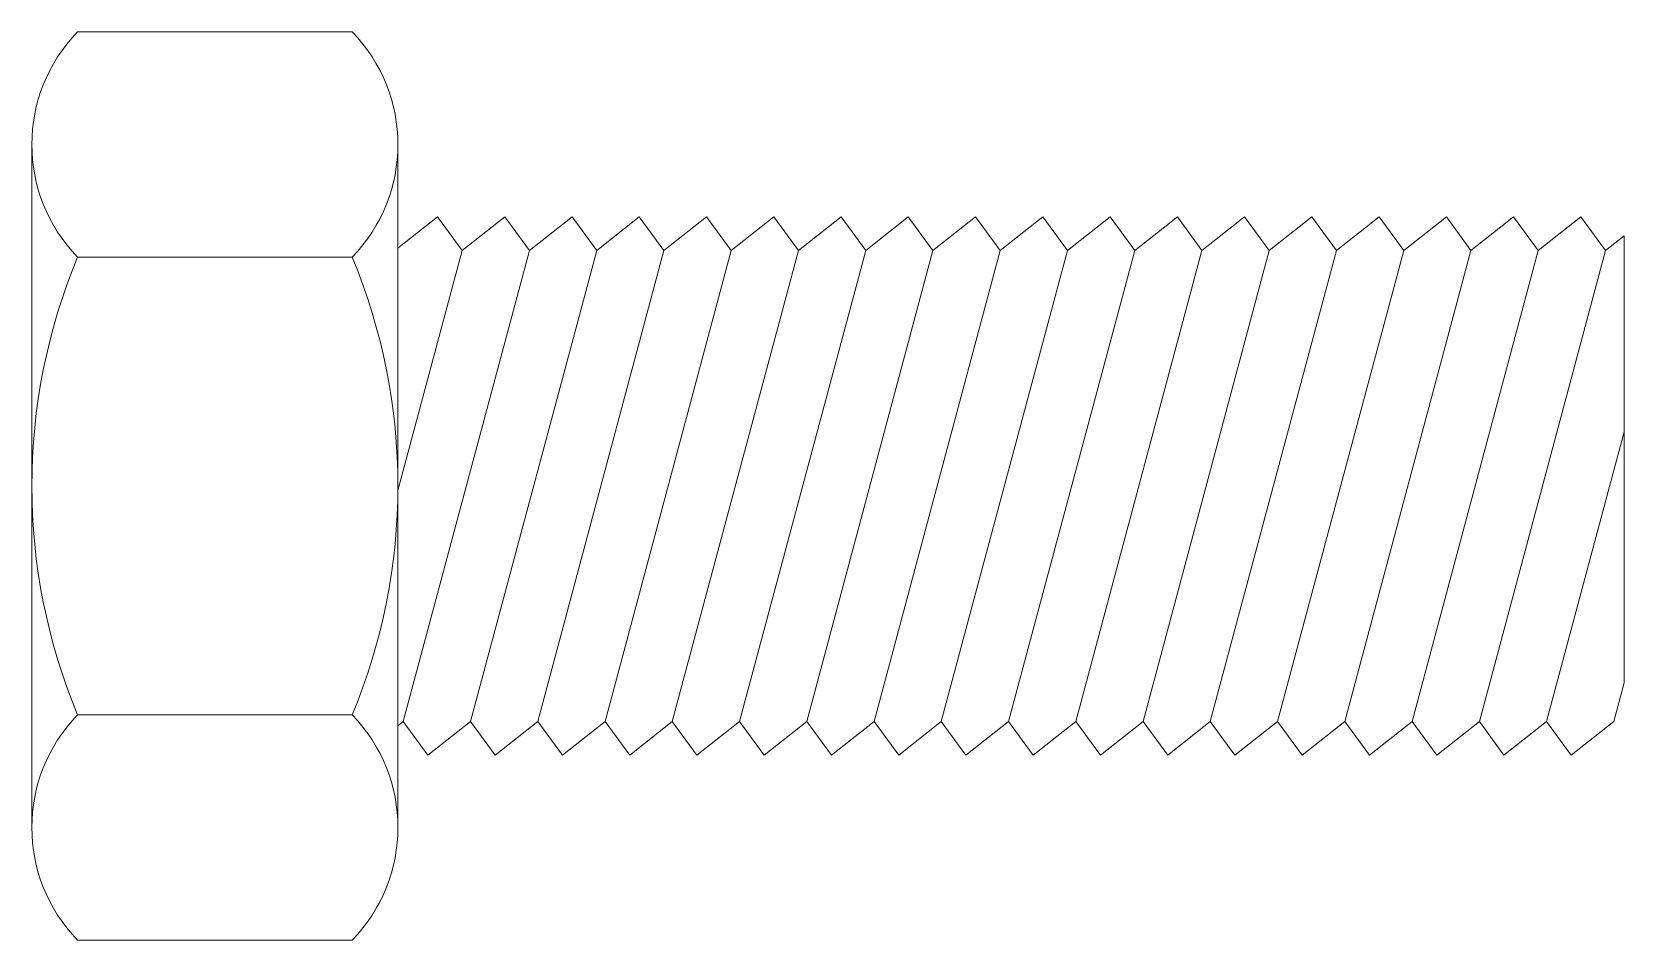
# Model space of a CAD drawing. Header units: millimetres. Extents: x 5654510 to 5731940, y 588357 to 647777.
# Drawn here: x 5699346.6 to 5699772.8, y 626797.8 to 627040.8 of the extents above; entities that cross this region are included whole.
import ezdxf

# ---------------------------------------------------------------- set-up
doc = ezdxf.new("R2010")
doc.units = ezdxf.units.MM
doc.header["$LTSCALE"] = 120
doc.header["$MEASUREMENT"] = 0
doc.layers.add('Buon lon', color=150, linetype='Continuous', lineweight=13)

msp = doc.modelspace()

# ---------------------------------------------------------------- linework, layer by layer
at = {"layer": 'Buon lon', "ltscale": 10}
for p, q in [((5699432.37, 627040.8), (5699358.88, 627040.8)), ((5699346.64, 626980.54), (5699346.64, 627011.16)), ((5699444.61, 626980.54), (5699444.61, 627011.16)), ((5699444.61, 626982.94), (5699455.22, 626991.3)), ((5699455.22, 626991.3), (5699461.81, 626982.3)), ((5699461.81, 626982.3), (5699473.22, 626991.3)), ((5699473.22, 626991.3), (5699479.81, 626982.3)), ((5699479.81, 626982.3), (5699491.22, 626991.3)), ((5699491.22, 626991.3), (5699497.81, 626982.3)), ((5699497.81, 626982.3), (5699509.22, 626991.3)), ((5699509.22, 626991.3), (5699515.81, 626982.3)), ((5699515.81, 626982.3), (5699527.22, 626991.3)), ((5699527.22, 626991.3), (5699533.81, 626982.3)), ((5699533.81, 626982.3), (5699545.22, 626991.3)), ((5699545.22, 626991.3), (5699551.81, 626982.3)), ((5699551.81, 626982.3), (5699563.22, 626991.3)), ((5699563.22, 626991.3), (5699569.81, 626982.3)), ((5699569.81, 626982.3), (5699581.22, 626991.3)), ((5699581.22, 626991.3), (5699587.81, 626982.3)), ((5699587.81, 626982.3), (5699599.22, 626991.3)), ((5699599.22, 626991.3), (5699605.81, 626982.3)), ((5699605.81, 626982.3), (5699617.22, 626991.3)), ((5699617.22, 626991.3), (5699623.81, 626982.3)), ((5699623.81, 626982.3), (5699635.22, 626991.3)), ((5699635.22, 626991.3), (5699641.81, 626982.3)), ((5699641.81, 626982.3), (5699653.22, 626991.3)), ((5699653.22, 626991.3), (5699659.81, 626982.3)), ((5699659.81, 626982.3), (5699671.22, 626991.3)), ((5699671.22, 626991.3), (5699677.81, 626982.3)), ((5699677.81, 626982.3), (5699689.22, 626991.3)), ((5699689.22, 626991.3), (5699695.81, 626982.3)), ((5699695.81, 626982.3), (5699707.22, 626991.3)), ((5699707.22, 626991.3), (5699713.81, 626982.3)), ((5699713.81, 626982.3), (5699725.22, 626991.3)), ((5699725.22, 626991.3), (5699731.81, 626982.3)), ((5699731.81, 626982.3), (5699743.22, 626991.3)), ((5699743.22, 626991.3), (5699749.81, 626982.3)), ((5699749.81, 626982.3), (5699761.22, 626991.3)), ((5699761.22, 626991.3), (5699767.81, 626982.3)), ((5699767.81, 626982.3), (5699772.81, 626986.24)), ((5699772.81, 626986.24), (5699772.81, 626866.6)), ((5699444.61, 626918.1), (5699461.81, 626982.3)), ((5699444.61, 626918.1), (5699461.81, 626982.3)), ((5699446.05, 626856.3), (5699479.81, 626982.3)), ((5699446.05, 626856.3), (5699479.81, 626982.3)), ((5699464.05, 626856.3), (5699497.81, 626982.3)), ((5699464.05, 626856.3), (5699497.81, 626982.3)), ((5699482.05, 626856.3), (5699515.81, 626982.3)), ((5699482.05, 626856.3), (5699515.81, 626982.3)), ((5699500.05, 626856.3), (5699533.81, 626982.3)), ((5699500.05, 626856.3), (5699533.81, 626982.3)), ((5699518.05, 626856.3), (5699551.81, 626982.3)), ((5699518.05, 626856.3), (5699551.81, 626982.3)), ((5699536.05, 626856.3), (5699569.81, 626982.3)), ((5699536.05, 626856.3), (5699569.81, 626982.3)), ((5699554.05, 626856.3), (5699587.81, 626982.3)), ((5699554.05, 626856.3), (5699587.81, 626982.3)), ((5699572.05, 626856.3), (5699605.81, 626982.3)), ((5699572.05, 626856.3), (5699605.81, 626982.3)), ((5699590.05, 626856.3), (5699623.81, 626982.3)), ((5699590.05, 626856.3), (5699623.81, 626982.3)), ((5699608.05, 626856.3), (5699641.81, 626982.3)), ((5699608.05, 626856.3), (5699641.81, 626982.3)), ((5699626.05, 626856.3), (5699659.81, 626982.3)), ((5699626.05, 626856.3), (5699659.81, 626982.3)), ((5699644.05, 626856.3), (5699677.81, 626982.3)), ((5699644.05, 626856.3), (5699677.81, 626982.3)), ((5699662.05, 626856.3), (5699695.81, 626982.3)), ((5699662.05, 626856.3), (5699695.81, 626982.3)), ((5699680.05, 626856.3), (5699713.81, 626982.3)), ((5699680.05, 626856.3), (5699713.81, 626982.3)), ((5699698.05, 626856.3), (5699731.81, 626982.3)), ((5699716.05, 626856.3), (5699749.81, 626982.3)), ((5699734.05, 626856.3), (5699767.81, 626982.3)), ((5699346.64, 626858.07), (5699346.64, 626980.54)), ((5699432.37, 626980.54), (5699358.88, 626980.54)), ((5699444.61, 626858.07), (5699444.61, 626980.54)), ((5699752.05, 626856.3), (5699772.81, 626933.77)), ((5699770.05, 626856.3), (5699772.81, 626866.6)), ((5699346.64, 626827.45), (5699346.64, 626858.07)), ((5699432.37, 626858.07), (5699358.88, 626858.07)), ((5699444.61, 626827.45), (5699444.61, 626858.07)), ((5699444.61, 626855.17), (5699446.05, 626856.3)), ((5699452.64, 626847.3), (5699446.05, 626856.3)), ((5699452.64, 626847.3), (5699464.05, 626856.3)), ((5699470.64, 626847.3), (5699464.05, 626856.3)), ((5699470.64, 626847.3), (5699482.05, 626856.3)), ((5699488.64, 626847.3), (5699482.05, 626856.3)), ((5699488.64, 626847.3), (5699500.05, 626856.3)), ((5699506.64, 626847.3), (5699500.05, 626856.3)), ((5699506.64, 626847.3), (5699518.05, 626856.3)), ((5699524.64, 626847.3), (5699518.05, 626856.3)), ((5699524.64, 626847.3), (5699536.05, 626856.3)), ((5699542.64, 626847.3), (5699536.05, 626856.3)), ((5699542.64, 626847.3), (5699554.05, 626856.3)), ((5699560.64, 626847.3), (5699554.05, 626856.3)), ((5699560.64, 626847.3), (5699572.05, 626856.3)), ((5699578.64, 626847.3), (5699572.05, 626856.3)), ((5699578.64, 626847.3), (5699590.05, 626856.3)), ((5699596.64, 626847.3), (5699590.05, 626856.3)), ((5699596.64, 626847.3), (5699608.05, 626856.3)), ((5699614.64, 626847.3), (5699608.05, 626856.3)), ((5699614.64, 626847.3), (5699626.05, 626856.3)), ((5699632.64, 626847.3), (5699626.05, 626856.3)), ((5699632.64, 626847.3), (5699644.05, 626856.3)), ((5699650.64, 626847.3), (5699644.05, 626856.3)), ((5699650.64, 626847.3), (5699662.05, 626856.3)), ((5699668.64, 626847.3), (5699662.05, 626856.3)), ((5699668.64, 626847.3), (5699680.05, 626856.3)), ((5699686.64, 626847.3), (5699680.05, 626856.3)), ((5699686.64, 626847.3), (5699698.05, 626856.3)), ((5699704.64, 626847.3), (5699698.05, 626856.3)), ((5699704.64, 626847.3), (5699716.05, 626856.3)), ((5699722.64, 626847.3), (5699716.05, 626856.3)), ((5699722.64, 626847.3), (5699734.05, 626856.3)), ((5699740.64, 626847.3), (5699734.05, 626856.3)), ((5699740.64, 626847.3), (5699752.05, 626856.3)), ((5699758.64, 626847.3), (5699752.05, 626856.3)), ((5699758.64, 626847.3), (5699770.05, 626856.3)), ((5699432.37, 626797.8), (5699358.88, 626797.8))]:
    msp.add_line(p, q, dxfattribs=at)
for centre, radius, start, end in [((5699389.83, 627010.67), 43.19, 135.7613, 224.2387), ((5699401.42, 627010.67), 43.19, 315.7613, 44.2387), ((5699505.85, 626919.3), 159.21, 157.3801, 202.6199), ((5699285.4, 626919.3), 159.21, 337.3801, 22.6199), ((5699389.83, 626827.94), 43.19, 135.7613, 224.2387), ((5699401.42, 626827.94), 43.19, 315.7613, 44.2387)]:
    msp.add_arc(centre, radius, start, end, dxfattribs=at)

doc.saveas('drawing.dxf')
